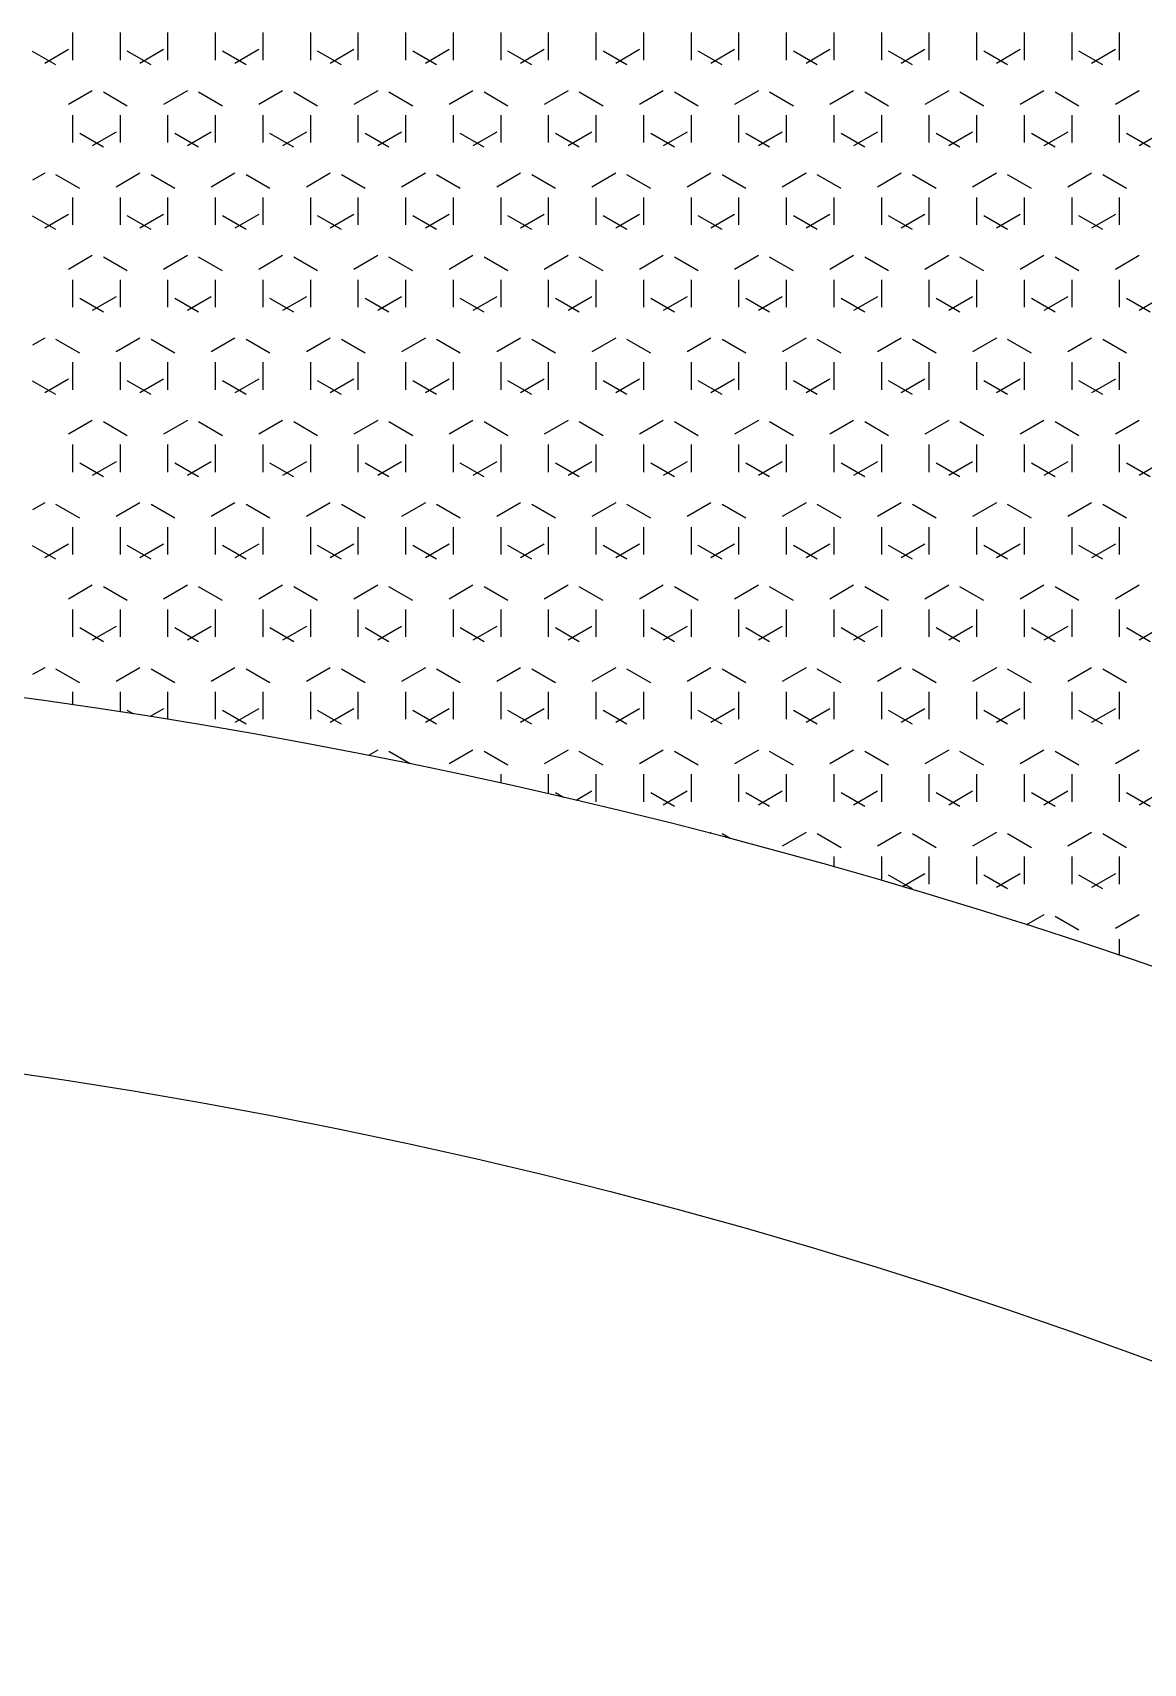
# Model space of a CAD drawing. Extents: x 53 to 973, y -54 to 585.
# Drawn here: x 247.83 to 273.5, y 198.71 to 236.41 of the extents above; entities that cross this region are included whole.
import ezdxf

# ---------------------------------------------------------------- set-up
doc = ezdxf.new("R2010")
doc.units = 0
doc.layers.add('KADRBM', color=7, linetype='CONTINUOUS')

msp = doc.modelspace()

# ---------------------------------------------------------------- linework, layer by layer
at = {"layer": 'KADRBM'}
for p, q in [((248.758, 235.771), (248.758, 236.406)), ((249.857, 235.771), (249.857, 236.406)), ((250.957, 235.771), (250.957, 236.406)), ((252.057, 235.771), (252.057, 236.406)), ((253.157, 235.771), (253.157, 236.406)), ((254.257, 235.771), (254.257, 236.406)), ((255.357, 235.771), (255.357, 236.406)), ((256.456, 235.771), (256.456, 236.406)), ((257.556, 235.771), (257.556, 236.406)), ((258.656, 235.771), (258.656, 236.406)), ((259.756, 235.771), (259.756, 236.406)), ((260.856, 235.771), (260.856, 236.406)), ((261.956, 235.771), (261.956, 236.406)), ((263.056, 235.771), (263.056, 236.406)), ((264.155, 235.771), (264.155, 236.406)), ((265.255, 235.771), (265.255, 236.406)), ((266.355, 235.771), (266.355, 236.406)), ((267.455, 235.771), (267.455, 236.406)), ((268.555, 235.771), (268.555, 236.406)), ((269.655, 235.771), (269.655, 236.406)), ((270.755, 235.771), (270.755, 236.406)), ((271.854, 235.771), (271.854, 236.406)), ((272.954, 235.771), (272.954, 236.406)), ((248.658, 236.012), (248.108, 235.695)), ((250.857, 236.012), (250.308, 235.695)), ((253.057, 236.012), (252.507, 235.695)), ((255.257, 236.012), (254.707, 235.695)), ((257.457, 236.012), (256.907, 235.695)), ((259.656, 236.012), (259.106, 235.695)), ((261.856, 236.012), (261.306, 235.695)), ((264.056, 236.012), (263.506, 235.695)), ((266.255, 236.012), (265.705, 235.695)), ((268.455, 236.012), (267.905, 235.695)), ((270.655, 236.012), (270.105, 235.695)), ((272.855, 236.012), (272.305, 235.695)), ((248.367, 235.661), (247.829, 235.971)), ((250.566, 235.661), (250.016, 235.978)), ((252.766, 235.661), (252.216, 235.978)), ((254.966, 235.661), (254.416, 235.978)), ((257.165, 235.661), (256.616, 235.978)), ((259.365, 235.661), (258.815, 235.978)), ((261.565, 235.661), (261.015, 235.978)), ((263.765, 235.661), (263.215, 235.978)), ((265.964, 235.661), (265.414, 235.978)), ((268.164, 235.661), (267.614, 235.978)), ((270.364, 235.661), (269.814, 235.978)), ((272.563, 235.661), (272.013, 235.978)), ((249.208, 235.06), (248.658, 234.742)), ((250.016, 234.708), (249.467, 235.026)), ((251.407, 235.06), (250.857, 234.742)), ((252.216, 234.708), (251.666, 235.026)), ((253.607, 235.06), (253.057, 234.742)), ((254.416, 234.708), (253.866, 235.026)), ((255.807, 235.06), (255.257, 234.742)), ((256.616, 234.708), (256.066, 235.026)), ((258.007, 235.06), (257.457, 234.742)), ((258.815, 234.708), (258.265, 235.026)), ((260.206, 235.06), (259.656, 234.742)), ((261.015, 234.708), (260.465, 235.026)), ((262.406, 235.06), (261.856, 234.742)), ((263.215, 234.708), (262.665, 235.026)), ((264.606, 235.06), (264.056, 234.742)), ((265.414, 234.708), (264.864, 235.026)), ((266.805, 235.06), (266.255, 234.742)), ((267.614, 234.708), (267.064, 235.026)), ((269.005, 235.06), (268.455, 234.742)), ((269.814, 234.708), (269.264, 235.026)), ((271.205, 235.06), (270.655, 234.742)), ((272.013, 234.708), (271.464, 235.026)), ((273.404, 235.06), (272.855, 234.742)), ((248.758, 233.866), (248.758, 234.501)), ((249.857, 233.866), (249.857, 234.501)), ((250.957, 233.866), (250.957, 234.501)), ((252.057, 233.866), (252.057, 234.501)), ((253.157, 233.866), (253.157, 234.501)), ((254.257, 233.866), (254.257, 234.501)), ((255.357, 233.866), (255.357, 234.501)), ((256.456, 233.866), (256.456, 234.501)), ((257.556, 233.866), (257.556, 234.501)), ((258.656, 233.866), (258.656, 234.501)), ((259.756, 233.866), (259.756, 234.501)), ((260.856, 233.866), (260.856, 234.501)), ((261.956, 233.866), (261.956, 234.501)), ((263.056, 233.866), (263.056, 234.501)), ((264.155, 233.866), (264.155, 234.501)), ((265.255, 233.866), (265.255, 234.501)), ((266.355, 233.866), (266.355, 234.501)), ((267.455, 233.866), (267.455, 234.501)), ((268.555, 233.866), (268.555, 234.501)), ((269.655, 233.866), (269.655, 234.501)), ((270.755, 233.866), (270.755, 234.501)), ((271.854, 233.866), (271.854, 234.501)), ((272.954, 233.866), (272.954, 234.501)), ((249.467, 233.756), (248.917, 234.073)), ((249.758, 234.107), (249.208, 233.79)), ((251.666, 233.756), (251.116, 234.073)), ((251.957, 234.107), (251.407, 233.79)), ((253.866, 233.756), (253.316, 234.073)), ((254.157, 234.107), (253.607, 233.79)), ((256.066, 233.756), (255.516, 234.073)), ((256.357, 234.107), (255.807, 233.79)), ((258.265, 233.756), (257.715, 234.073)), ((258.556, 234.107), (258.007, 233.79)), ((260.465, 233.756), (259.915, 234.073)), ((260.756, 234.107), (260.206, 233.79)), ((262.665, 233.756), (262.115, 234.073)), ((262.956, 234.107), (262.406, 233.79)), ((264.864, 233.756), (264.315, 234.073)), ((265.156, 234.107), (264.606, 233.79)), ((267.064, 233.756), (266.514, 234.073)), ((267.355, 234.107), (266.805, 233.79)), ((269.264, 233.756), (268.714, 234.073)), ((269.555, 234.107), (269.005, 233.79)), ((271.464, 233.756), (270.914, 234.073)), ((271.755, 234.107), (271.205, 233.79)), ((273.663, 233.756), (273.113, 234.073)), ((273.954, 234.107), (273.404, 233.79)), ((248.108, 233.155), (247.829, 232.994)), ((248.917, 232.803), (248.367, 233.121)), ((250.308, 233.155), (249.758, 232.837)), ((251.116, 232.803), (250.566, 233.121)), ((252.507, 233.155), (251.957, 232.837)), ((253.316, 232.803), (252.766, 233.121)), ((254.707, 233.155), (254.157, 232.837)), ((255.516, 232.803), (254.966, 233.121)), ((256.907, 233.155), (256.357, 232.837)), ((257.715, 232.803), (257.165, 233.121)), ((259.106, 233.155), (258.556, 232.837)), ((259.915, 232.803), (259.365, 233.121)), ((261.306, 233.155), (260.756, 232.837)), ((262.115, 232.803), (261.565, 233.121)), ((263.506, 233.155), (262.956, 232.837)), ((264.315, 232.803), (263.765, 233.121)), ((265.705, 233.155), (265.156, 232.837)), ((266.514, 232.803), (265.964, 233.121)), ((267.905, 233.155), (267.355, 232.837)), ((268.714, 232.803), (268.164, 233.121)), ((270.105, 233.155), (269.555, 232.837)), ((270.914, 232.803), (270.364, 233.121)), ((272.305, 233.155), (271.755, 232.837)), ((273.113, 232.803), (272.563, 233.121)), ((248.758, 231.961), (248.758, 232.596)), ((249.857, 231.961), (249.857, 232.596)), ((250.957, 231.961), (250.957, 232.596)), ((252.057, 231.961), (252.057, 232.596)), ((253.157, 231.961), (253.157, 232.596)), ((254.257, 231.961), (254.257, 232.596)), ((255.357, 231.961), (255.357, 232.596)), ((256.456, 231.961), (256.456, 232.596)), ((257.556, 231.961), (257.556, 232.596)), ((258.656, 231.961), (258.656, 232.596)), ((259.756, 231.961), (259.756, 232.596)), ((260.856, 231.961), (260.856, 232.596)), ((261.956, 231.961), (261.956, 232.596)), ((263.056, 231.961), (263.056, 232.596)), ((264.155, 231.961), (264.155, 232.596)), ((265.255, 231.961), (265.255, 232.596)), ((266.355, 231.961), (266.355, 232.596)), ((267.455, 231.961), (267.455, 232.596)), ((268.555, 231.961), (268.555, 232.596)), ((269.655, 231.961), (269.655, 232.596)), ((270.755, 231.961), (270.755, 232.596)), ((271.854, 231.961), (271.854, 232.596)), ((272.954, 231.961), (272.954, 232.596)), ((248.367, 231.851), (247.829, 232.161)), ((248.658, 232.202), (248.108, 231.885)), ((250.566, 231.851), (250.016, 232.168)), ((250.857, 232.202), (250.308, 231.885)), ((252.766, 231.851), (252.216, 232.168)), ((253.057, 232.202), (252.507, 231.885)), ((254.966, 231.851), (254.416, 232.168)), ((255.257, 232.202), (254.707, 231.885)), ((257.165, 231.851), (256.616, 232.168)), ((257.457, 232.202), (256.907, 231.885)), ((259.365, 231.851), (258.815, 232.168)), ((259.656, 232.202), (259.106, 231.885)), ((261.565, 231.851), (261.015, 232.168)), ((261.856, 232.202), (261.306, 231.885)), ((263.765, 231.851), (263.215, 232.168)), ((264.056, 232.202), (263.506, 231.885)), ((265.964, 231.851), (265.414, 232.168)), ((266.255, 232.202), (265.705, 231.885)), ((268.164, 231.851), (267.614, 232.168)), ((268.455, 232.202), (267.905, 231.885)), ((270.364, 231.851), (269.814, 232.168)), ((270.655, 232.202), (270.105, 231.885)), ((272.563, 231.851), (272.013, 232.168)), ((272.855, 232.202), (272.305, 231.885)), ((249.208, 231.25), (248.658, 230.932)), ((250.016, 230.898), (249.467, 231.216)), ((251.407, 231.25), (250.857, 230.932)), ((252.216, 230.898), (251.666, 231.216)), ((253.607, 231.25), (253.057, 230.932)), ((254.416, 230.898), (253.866, 231.216)), ((255.807, 231.25), (255.257, 230.932)), ((256.616, 230.898), (256.066, 231.216)), ((258.007, 231.25), (257.457, 230.932)), ((258.815, 230.898), (258.265, 231.216)), ((260.206, 231.25), (259.656, 230.932)), ((261.015, 230.898), (260.465, 231.216)), ((262.406, 231.25), (261.856, 230.932)), ((263.215, 230.898), (262.665, 231.216)), ((264.606, 231.25), (264.056, 230.932)), ((265.414, 230.898), (264.864, 231.216)), ((266.805, 231.25), (266.255, 230.932)), ((267.614, 230.898), (267.064, 231.216)), ((269.005, 231.25), (268.455, 230.932)), ((269.814, 230.898), (269.264, 231.216)), ((271.205, 231.25), (270.655, 230.932)), ((272.013, 230.898), (271.464, 231.216)), ((273.404, 231.25), (272.855, 230.932)), ((248.758, 230.056), (248.758, 230.691)), ((249.857, 230.056), (249.857, 230.691)), ((250.957, 230.056), (250.957, 230.691)), ((252.057, 230.056), (252.057, 230.691)), ((253.157, 230.056), (253.157, 230.691)), ((254.257, 230.056), (254.257, 230.691)), ((255.357, 230.056), (255.357, 230.691)), ((256.456, 230.056), (256.456, 230.691)), ((257.556, 230.056), (257.556, 230.691)), ((258.656, 230.056), (258.656, 230.691)), ((259.756, 230.056), (259.756, 230.691)), ((260.856, 230.056), (260.856, 230.691)), ((261.956, 230.056), (261.956, 230.691)), ((263.056, 230.056), (263.056, 230.691)), ((264.155, 230.056), (264.155, 230.691)), ((265.255, 230.056), (265.255, 230.691)), ((266.355, 230.056), (266.355, 230.691)), ((267.455, 230.056), (267.455, 230.691)), ((268.555, 230.056), (268.555, 230.691)), ((269.655, 230.056), (269.655, 230.691)), ((270.755, 230.056), (270.755, 230.691)), ((271.854, 230.056), (271.854, 230.691)), ((272.954, 230.056), (272.954, 230.691)), ((249.467, 229.946), (248.917, 230.263)), ((249.758, 230.297), (249.208, 229.98)), ((251.666, 229.946), (251.116, 230.263)), ((251.957, 230.297), (251.407, 229.98)), ((253.866, 229.946), (253.316, 230.263)), ((254.157, 230.297), (253.607, 229.98)), ((256.066, 229.946), (255.516, 230.263)), ((256.357, 230.297), (255.807, 229.98)), ((258.265, 229.946), (257.715, 230.263)), ((258.556, 230.297), (258.007, 229.98)), ((260.465, 229.946), (259.915, 230.263)), ((260.756, 230.297), (260.206, 229.98)), ((262.665, 229.946), (262.115, 230.263)), ((262.956, 230.297), (262.406, 229.98)), ((264.864, 229.946), (264.315, 230.263)), ((265.156, 230.297), (264.606, 229.98)), ((267.064, 229.946), (266.514, 230.263)), ((267.355, 230.297), (266.805, 229.98)), ((269.264, 229.946), (268.714, 230.263)), ((269.555, 230.297), (269.005, 229.98)), ((271.464, 229.946), (270.914, 230.263)), ((271.755, 230.297), (271.205, 229.98)), ((273.663, 229.946), (273.113, 230.263)), ((273.954, 230.297), (273.404, 229.98)), ((248.108, 229.345), (247.829, 229.184)), ((248.917, 228.993), (248.367, 229.311)), ((250.308, 229.345), (249.758, 229.027)), ((251.116, 228.993), (250.566, 229.311)), ((252.507, 229.345), (251.957, 229.027)), ((253.316, 228.993), (252.766, 229.311)), ((254.707, 229.345), (254.157, 229.027)), ((255.516, 228.993), (254.966, 229.311)), ((256.907, 229.345), (256.357, 229.027)), ((257.715, 228.993), (257.165, 229.311)), ((259.106, 229.345), (258.556, 229.027)), ((259.915, 228.993), (259.365, 229.311)), ((261.306, 229.345), (260.756, 229.027)), ((262.115, 228.993), (261.565, 229.311)), ((263.506, 229.345), (262.956, 229.027)), ((264.315, 228.993), (263.765, 229.311)), ((265.705, 229.345), (265.156, 229.027)), ((266.514, 228.993), (265.964, 229.311)), ((267.905, 229.345), (267.355, 229.027)), ((268.714, 228.993), (268.164, 229.311)), ((270.105, 229.345), (269.555, 229.027)), ((270.914, 228.993), (270.364, 229.311)), ((272.305, 229.345), (271.755, 229.027)), ((273.113, 228.993), (272.563, 229.311)), ((248.758, 228.151), (248.758, 228.786)), ((249.857, 228.151), (249.857, 228.786)), ((250.957, 228.151), (250.957, 228.786)), ((252.057, 228.151), (252.057, 228.786)), ((253.157, 228.151), (253.157, 228.786)), ((254.257, 228.151), (254.257, 228.786)), ((255.357, 228.151), (255.357, 228.786)), ((256.456, 228.151), (256.456, 228.786)), ((257.556, 228.151), (257.556, 228.786)), ((258.656, 228.151), (258.656, 228.786)), ((259.756, 228.151), (259.756, 228.786)), ((260.856, 228.151), (260.856, 228.786)), ((261.956, 228.151), (261.956, 228.786)), ((263.056, 228.151), (263.056, 228.786)), ((264.155, 228.151), (264.155, 228.786)), ((265.255, 228.151), (265.255, 228.786)), ((266.355, 228.151), (266.355, 228.786)), ((267.455, 228.151), (267.455, 228.786)), ((268.555, 228.151), (268.555, 228.786)), ((269.655, 228.151), (269.655, 228.786)), ((270.755, 228.151), (270.755, 228.786)), ((271.854, 228.151), (271.854, 228.786)), ((272.954, 228.151), (272.954, 228.786)), ((248.367, 228.041), (247.829, 228.351)), ((248.658, 228.392), (248.108, 228.075)), ((250.566, 228.041), (250.016, 228.358)), ((250.857, 228.392), (250.308, 228.075)), ((252.766, 228.041), (252.216, 228.358)), ((253.057, 228.392), (252.507, 228.075)), ((254.966, 228.041), (254.416, 228.358)), ((255.257, 228.392), (254.707, 228.075)), ((257.165, 228.041), (256.616, 228.358)), ((257.457, 228.392), (256.907, 228.075)), ((259.365, 228.041), (258.815, 228.358)), ((259.656, 228.392), (259.106, 228.075)), ((261.565, 228.041), (261.015, 228.358)), ((261.856, 228.392), (261.306, 228.075)), ((263.765, 228.041), (263.215, 228.358)), ((264.056, 228.392), (263.506, 228.075)), ((265.964, 228.041), (265.414, 228.358)), ((266.255, 228.392), (265.705, 228.075)), ((268.164, 228.041), (267.614, 228.358)), ((268.455, 228.392), (267.905, 228.075)), ((270.364, 228.041), (269.814, 228.358)), ((270.655, 228.392), (270.105, 228.075)), ((272.563, 228.041), (272.013, 228.358)), ((272.855, 228.392), (272.305, 228.075)), ((249.208, 227.44), (248.658, 227.122)), ((250.016, 227.088), (249.467, 227.406)), ((251.407, 227.44), (250.857, 227.122)), ((252.216, 227.088), (251.666, 227.406)), ((253.607, 227.44), (253.057, 227.122)), ((254.416, 227.088), (253.866, 227.406)), ((255.807, 227.44), (255.257, 227.122)), ((256.616, 227.088), (256.066, 227.406)), ((258.007, 227.44), (257.457, 227.122)), ((258.815, 227.088), (258.265, 227.406)), ((260.206, 227.44), (259.656, 227.122)), ((261.015, 227.088), (260.465, 227.406)), ((262.406, 227.44), (261.856, 227.122)), ((263.215, 227.088), (262.665, 227.406)), ((264.606, 227.44), (264.056, 227.122)), ((265.414, 227.088), (264.864, 227.406)), ((266.805, 227.44), (266.255, 227.122)), ((267.614, 227.088), (267.064, 227.406)), ((269.005, 227.44), (268.455, 227.122)), ((269.814, 227.088), (269.264, 227.406)), ((271.205, 227.44), (270.655, 227.122)), ((272.013, 227.088), (271.464, 227.406)), ((273.404, 227.44), (272.855, 227.122)), ((248.758, 226.246), (248.758, 226.881)), ((249.857, 226.246), (249.857, 226.881)), ((250.957, 226.246), (250.957, 226.881)), ((252.057, 226.246), (252.057, 226.881)), ((253.157, 226.246), (253.157, 226.881)), ((254.257, 226.246), (254.257, 226.881)), ((255.357, 226.246), (255.357, 226.881)), ((256.456, 226.246), (256.456, 226.881)), ((257.556, 226.246), (257.556, 226.881)), ((258.656, 226.246), (258.656, 226.881)), ((259.756, 226.246), (259.756, 226.881)), ((260.856, 226.246), (260.856, 226.881)), ((261.956, 226.246), (261.956, 226.881)), ((263.056, 226.246), (263.056, 226.881)), ((264.155, 226.246), (264.155, 226.881)), ((265.255, 226.246), (265.255, 226.881)), ((266.355, 226.246), (266.355, 226.881)), ((267.455, 226.246), (267.455, 226.881)), ((268.555, 226.246), (268.555, 226.881)), ((269.655, 226.246), (269.655, 226.881)), ((270.755, 226.246), (270.755, 226.881)), ((271.854, 226.246), (271.854, 226.881)), ((272.954, 226.246), (272.954, 226.881)), ((249.467, 226.136), (248.917, 226.453)), ((249.758, 226.487), (249.208, 226.17)), ((251.666, 226.136), (251.116, 226.453)), ((251.957, 226.487), (251.407, 226.17)), ((253.866, 226.136), (253.316, 226.453)), ((254.157, 226.487), (253.607, 226.17)), ((256.066, 226.136), (255.516, 226.453)), ((256.357, 226.487), (255.807, 226.17)), ((258.265, 226.136), (257.715, 226.453)), ((258.556, 226.487), (258.007, 226.17)), ((260.465, 226.136), (259.915, 226.453)), ((260.756, 226.487), (260.206, 226.17)), ((262.665, 226.136), (262.115, 226.453)), ((262.956, 226.487), (262.406, 226.17)), ((264.864, 226.136), (264.315, 226.453)), ((265.156, 226.487), (264.606, 226.17)), ((267.064, 226.136), (266.514, 226.453)), ((267.355, 226.487), (266.805, 226.17)), ((269.264, 226.136), (268.714, 226.453)), ((269.555, 226.487), (269.005, 226.17)), ((271.464, 226.136), (270.914, 226.453)), ((271.755, 226.487), (271.205, 226.17)), ((273.663, 226.136), (273.113, 226.453)), ((273.954, 226.487), (273.404, 226.17)), ((248.108, 225.535), (247.829, 225.374)), ((248.917, 225.183), (248.367, 225.501)), ((250.308, 225.535), (249.758, 225.217)), ((251.116, 225.183), (250.566, 225.501)), ((252.507, 225.535), (251.957, 225.217)), ((253.316, 225.183), (252.766, 225.501)), ((254.707, 225.535), (254.157, 225.217)), ((255.516, 225.183), (254.966, 225.501)), ((256.907, 225.535), (256.357, 225.217)), ((257.715, 225.183), (257.165, 225.501)), ((259.106, 225.535), (258.556, 225.217)), ((259.915, 225.183), (259.365, 225.501)), ((261.306, 225.535), (260.756, 225.217)), ((262.115, 225.183), (261.565, 225.501)), ((263.506, 225.535), (262.956, 225.217)), ((264.315, 225.183), (263.765, 225.501)), ((265.705, 225.535), (265.156, 225.217)), ((266.514, 225.183), (265.964, 225.501)), ((267.905, 225.535), (267.355, 225.217)), ((268.714, 225.183), (268.164, 225.501)), ((270.105, 225.535), (269.555, 225.217)), ((270.914, 225.183), (270.364, 225.501)), ((272.305, 225.535), (271.755, 225.217)), ((273.113, 225.183), (272.563, 225.501)), ((248.758, 224.341), (248.758, 224.976)), ((249.857, 224.341), (249.857, 224.976)), ((250.957, 224.341), (250.957, 224.976)), ((252.057, 224.341), (252.057, 224.976)), ((253.157, 224.341), (253.157, 224.976)), ((254.257, 224.341), (254.257, 224.976)), ((255.357, 224.341), (255.357, 224.976)), ((256.456, 224.341), (256.456, 224.976)), ((257.556, 224.341), (257.556, 224.976)), ((258.656, 224.341), (258.656, 224.976)), ((259.756, 224.341), (259.756, 224.976)), ((260.856, 224.341), (260.856, 224.976)), ((261.956, 224.341), (261.956, 224.976)), ((263.056, 224.341), (263.056, 224.976)), ((264.155, 224.341), (264.155, 224.976)), ((265.255, 224.341), (265.255, 224.976)), ((266.355, 224.341), (266.355, 224.976)), ((267.455, 224.341), (267.455, 224.976)), ((268.555, 224.341), (268.555, 224.976)), ((269.655, 224.341), (269.655, 224.976)), ((270.755, 224.341), (270.755, 224.976)), ((271.854, 224.341), (271.854, 224.976)), ((272.954, 224.341), (272.954, 224.976)), ((248.367, 224.231), (247.829, 224.541)), ((248.658, 224.582), (248.108, 224.265)), ((250.566, 224.231), (250.016, 224.548)), ((250.857, 224.582), (250.308, 224.265)), ((252.766, 224.231), (252.216, 224.548)), ((253.057, 224.582), (252.507, 224.265)), ((254.966, 224.231), (254.416, 224.548)), ((255.257, 224.582), (254.707, 224.265)), ((257.165, 224.231), (256.616, 224.548)), ((257.457, 224.582), (256.907, 224.265)), ((259.365, 224.231), (258.815, 224.548)), ((259.656, 224.582), (259.106, 224.265)), ((261.565, 224.231), (261.015, 224.548)), ((261.856, 224.582), (261.306, 224.265)), ((263.765, 224.231), (263.215, 224.548)), ((264.056, 224.582), (263.506, 224.265)), ((265.964, 224.231), (265.414, 224.548)), ((266.255, 224.582), (265.705, 224.265)), ((268.164, 224.231), (267.614, 224.548)), ((268.455, 224.582), (267.905, 224.265)), ((270.364, 224.231), (269.814, 224.548)), ((270.655, 224.582), (270.105, 224.265)), ((272.563, 224.231), (272.013, 224.548)), ((272.855, 224.582), (272.305, 224.265)), ((249.208, 223.63), (248.658, 223.312)), ((250.016, 223.278), (249.467, 223.596)), ((251.407, 223.63), (250.857, 223.312)), ((252.216, 223.278), (251.666, 223.596)), ((253.607, 223.63), (253.057, 223.312)), ((254.416, 223.278), (253.866, 223.596)), ((255.807, 223.63), (255.257, 223.312)), ((256.616, 223.278), (256.066, 223.596)), ((258.007, 223.63), (257.457, 223.312)), ((258.815, 223.278), (258.265, 223.596)), ((260.206, 223.63), (259.656, 223.312)), ((261.015, 223.278), (260.465, 223.596)), ((262.406, 223.63), (261.856, 223.312)), ((263.215, 223.278), (262.665, 223.596)), ((264.606, 223.63), (264.056, 223.312)), ((265.414, 223.278), (264.864, 223.596)), ((266.805, 223.63), (266.255, 223.312)), ((267.614, 223.278), (267.064, 223.596)), ((269.005, 223.63), (268.455, 223.312)), ((269.814, 223.278), (269.264, 223.596)), ((271.205, 223.63), (270.655, 223.312)), ((272.013, 223.278), (271.464, 223.596)), ((273.404, 223.63), (272.855, 223.312)), ((248.758, 222.436), (248.758, 223.071)), ((249.857, 222.436), (249.857, 223.071)), ((250.957, 222.436), (250.957, 223.071)), ((252.057, 222.436), (252.057, 223.071)), ((253.157, 222.436), (253.157, 223.071)), ((254.257, 222.436), (254.257, 223.071)), ((255.357, 222.436), (255.357, 223.071)), ((256.456, 222.436), (256.456, 223.071)), ((257.556, 222.436), (257.556, 223.071)), ((258.656, 222.436), (258.656, 223.071)), ((259.756, 222.436), (259.756, 223.071)), ((260.856, 222.436), (260.856, 223.071)), ((261.956, 222.436), (261.956, 223.071)), ((263.056, 222.436), (263.056, 223.071)), ((264.155, 222.436), (264.155, 223.071)), ((265.255, 222.436), (265.255, 223.071)), ((266.355, 222.436), (266.355, 223.071)), ((267.455, 222.436), (267.455, 223.071)), ((268.555, 222.436), (268.555, 223.071)), ((269.655, 222.436), (269.655, 223.071)), ((270.755, 222.436), (270.755, 223.071)), ((271.854, 222.436), (271.854, 223.071)), ((272.954, 222.436), (272.954, 223.071)), ((249.467, 222.326), (248.917, 222.643)), ((249.758, 222.677), (249.208, 222.36)), ((251.666, 222.326), (251.116, 222.643)), ((251.957, 222.677), (251.407, 222.36)), ((253.866, 222.326), (253.316, 222.643)), ((254.157, 222.677), (253.607, 222.36)), ((256.066, 222.326), (255.516, 222.643)), ((256.357, 222.677), (255.807, 222.36)), ((258.265, 222.326), (257.715, 222.643)), ((258.556, 222.677), (258.007, 222.36)), ((260.465, 222.326), (259.915, 222.643)), ((260.756, 222.677), (260.206, 222.36)), ((262.665, 222.326), (262.115, 222.643)), ((262.956, 222.677), (262.406, 222.36)), ((264.864, 222.326), (264.315, 222.643)), ((265.156, 222.677), (264.606, 222.36)), ((267.064, 222.326), (266.514, 222.643)), ((267.355, 222.677), (266.805, 222.36)), ((269.264, 222.326), (268.714, 222.643)), ((269.555, 222.677), (269.005, 222.36)), ((271.464, 222.326), (270.914, 222.643)), ((271.755, 222.677), (271.205, 222.36)), ((273.663, 222.326), (273.113, 222.643)), ((273.954, 222.677), (273.404, 222.36)), ((248.108, 221.725), (247.829, 221.564)), ((248.917, 221.373), (248.367, 221.691)), ((250.308, 221.725), (249.758, 221.407)), ((251.116, 221.373), (250.566, 221.691)), ((252.507, 221.725), (251.957, 221.407)), ((253.316, 221.373), (252.766, 221.691)), ((254.707, 221.725), (254.157, 221.407)), ((255.516, 221.373), (254.966, 221.691)), ((256.907, 221.725), (256.357, 221.407)), ((257.715, 221.373), (257.165, 221.691)), ((259.106, 221.725), (258.556, 221.407)), ((259.915, 221.373), (259.365, 221.691)), ((261.306, 221.725), (260.756, 221.407)), ((262.115, 221.373), (261.565, 221.691)), ((263.506, 221.725), (262.956, 221.407)), ((264.315, 221.373), (263.765, 221.691)), ((265.705, 221.725), (265.156, 221.407)), ((266.514, 221.373), (265.964, 221.691)), ((267.905, 221.725), (267.355, 221.407)), ((268.714, 221.373), (268.164, 221.691)), ((270.105, 221.725), (269.555, 221.407)), ((270.914, 221.373), (270.364, 221.691)), ((272.305, 221.725), (271.755, 221.407)), ((273.113, 221.373), (272.563, 221.691)), ((248.758, 220.868), (248.758, 221.166)), ((249.857, 220.703), (249.857, 221.166)), ((250.957, 220.531), (250.957, 221.166)), ((252.057, 220.531), (252.057, 221.166)), ((253.157, 220.531), (253.157, 221.166)), ((254.257, 220.531), (254.257, 221.166)), ((255.357, 220.531), (255.357, 221.166)), ((256.456, 220.531), (256.456, 221.166)), ((257.556, 220.531), (257.556, 221.166)), ((258.656, 220.531), (258.656, 221.166)), ((259.756, 220.531), (259.756, 221.166)), ((260.856, 220.531), (260.856, 221.166)), ((261.956, 220.531), (261.956, 221.166)), ((263.056, 220.531), (263.056, 221.166)), ((264.155, 220.531), (264.155, 221.166)), ((265.255, 220.531), (265.255, 221.166)), ((266.355, 220.531), (266.355, 221.166)), ((267.455, 220.531), (267.455, 221.166)), ((268.555, 220.531), (268.555, 221.166)), ((269.655, 220.531), (269.655, 221.166)), ((270.755, 220.531), (270.755, 221.166)), ((271.854, 220.531), (271.854, 221.166)), ((272.954, 220.531), (272.954, 221.166)), ((250.158, 220.656), (250.016, 220.738)), ((250.857, 220.772), (250.549, 220.594)), ((252.766, 220.421), (252.216, 220.738)), ((253.057, 220.772), (252.507, 220.455)), ((254.966, 220.421), (254.416, 220.738)), ((255.257, 220.772), (254.707, 220.455)), ((257.165, 220.421), (256.616, 220.738)), ((257.457, 220.772), (256.907, 220.455)), ((259.365, 220.421), (258.815, 220.738)), ((259.656, 220.772), (259.106, 220.455)), ((261.565, 220.421), (261.015, 220.738)), ((261.856, 220.772), (261.306, 220.455)), ((263.765, 220.421), (263.215, 220.738)), ((264.056, 220.772), (263.506, 220.455)), ((265.964, 220.421), (265.414, 220.738)), ((266.255, 220.772), (265.705, 220.455)), ((268.164, 220.421), (267.614, 220.738)), ((268.455, 220.772), (267.905, 220.455)), ((270.364, 220.421), (269.814, 220.738)), ((270.655, 220.772), (270.105, 220.455)), ((272.563, 220.421), (272.013, 220.738)), ((272.855, 220.772), (272.305, 220.455)), ((255.807, 219.82), (255.592, 219.696)), ((258.007, 219.82), (257.457, 219.502)), ((260.206, 219.82), (259.656, 219.502)), ((262.406, 219.82), (261.856, 219.502)), ((264.606, 219.82), (264.056, 219.502)), ((266.805, 219.82), (266.255, 219.502)), ((269.005, 219.82), (268.455, 219.502)), ((271.205, 219.82), (270.655, 219.502)), ((273.404, 219.82), (272.855, 219.502)), ((256.558, 219.501), (256.066, 219.786)), ((258.815, 219.468), (258.265, 219.786)), ((261.015, 219.468), (260.465, 219.786)), ((263.215, 219.468), (262.665, 219.786)), ((265.414, 219.468), (264.864, 219.786)), ((267.614, 219.468), (267.064, 219.786)), ((269.814, 219.468), (269.264, 219.786)), ((272.013, 219.468), (271.464, 219.786)), ((258.656, 219.054), (258.656, 219.261)), ((259.756, 218.806), (259.756, 219.261)), ((260.856, 218.626), (260.856, 219.261)), ((261.956, 218.626), (261.956, 219.261)), ((263.056, 218.626), (263.056, 219.261)), ((264.155, 218.626), (264.155, 219.261)), ((265.255, 218.626), (265.255, 219.261)), ((266.355, 218.626), (266.355, 219.261)), ((267.455, 218.626), (267.455, 219.261)), ((268.555, 218.626), (268.555, 219.261)), ((269.655, 218.626), (269.655, 219.261)), ((270.755, 218.626), (270.755, 219.261)), ((271.854, 218.626), (271.854, 219.261)), ((272.954, 218.626), (272.954, 219.261)), ((260.099, 218.727), (259.915, 218.833)), ((260.756, 218.867), (260.394, 218.658)), ((262.665, 218.516), (262.115, 218.833)), ((262.956, 218.867), (262.406, 218.55)), ((264.864, 218.516), (264.315, 218.833)), ((265.156, 218.867), (264.606, 218.55)), ((267.064, 218.516), (266.514, 218.833)), ((267.355, 218.867), (266.805, 218.55)), ((269.264, 218.516), (268.714, 218.833)), ((269.555, 218.867), (269.005, 218.55)), ((271.464, 218.516), (270.914, 218.833)), ((271.755, 218.867), (271.205, 218.55)), ((273.663, 218.516), (273.113, 218.833)), ((273.954, 218.867), (273.404, 218.55)), ((263.506, 217.915), (263.475, 217.897)), ((265.705, 217.915), (265.156, 217.597)), ((267.905, 217.915), (267.355, 217.597)), ((270.105, 217.915), (269.555, 217.597)), ((272.305, 217.915), (271.755, 217.597)), ((263.952, 217.773), (263.765, 217.881)), ((266.514, 217.563), (265.964, 217.881)), ((268.714, 217.563), (268.164, 217.881)), ((270.914, 217.563), (270.364, 217.881)), ((273.113, 217.563), (272.563, 217.881)), ((266.355, 217.117), (266.355, 217.356)), ((267.455, 216.802), (267.455, 217.356)), ((268.555, 216.721), (268.555, 217.356)), ((269.655, 216.721), (269.655, 217.356)), ((270.755, 216.721), (270.755, 217.356)), ((271.854, 216.721), (271.854, 217.356)), ((272.954, 216.721), (272.954, 217.356)), ((268.164, 216.611), (267.614, 216.928)), ((268.455, 216.962), (267.934, 216.661)), ((270.364, 216.611), (269.814, 216.928)), ((270.655, 216.962), (270.105, 216.645)), ((272.563, 216.611), (272.013, 216.928)), ((272.855, 216.962), (272.305, 216.645)), ((271.205, 216.01), (270.805, 215.779)), ((272.013, 215.658), (271.464, 215.976)), ((273.404, 216.01), (272.855, 215.692)), ((271.854, 215.44), (271.854, 215.451)), ((272.954, 215.074), (272.954, 215.451)), ((273.127, 215.015), (273.113, 215.023))]:
    msp.add_line(p, q, dxfattribs=at)
msp.add_circle((228.871, 84.397), 129.29, dxfattribs=at)
msp.add_arc((228.871, 84.397), 137.912, 56.58428, 122.69927, dxfattribs=at)

doc.saveas('drawing.dxf')
